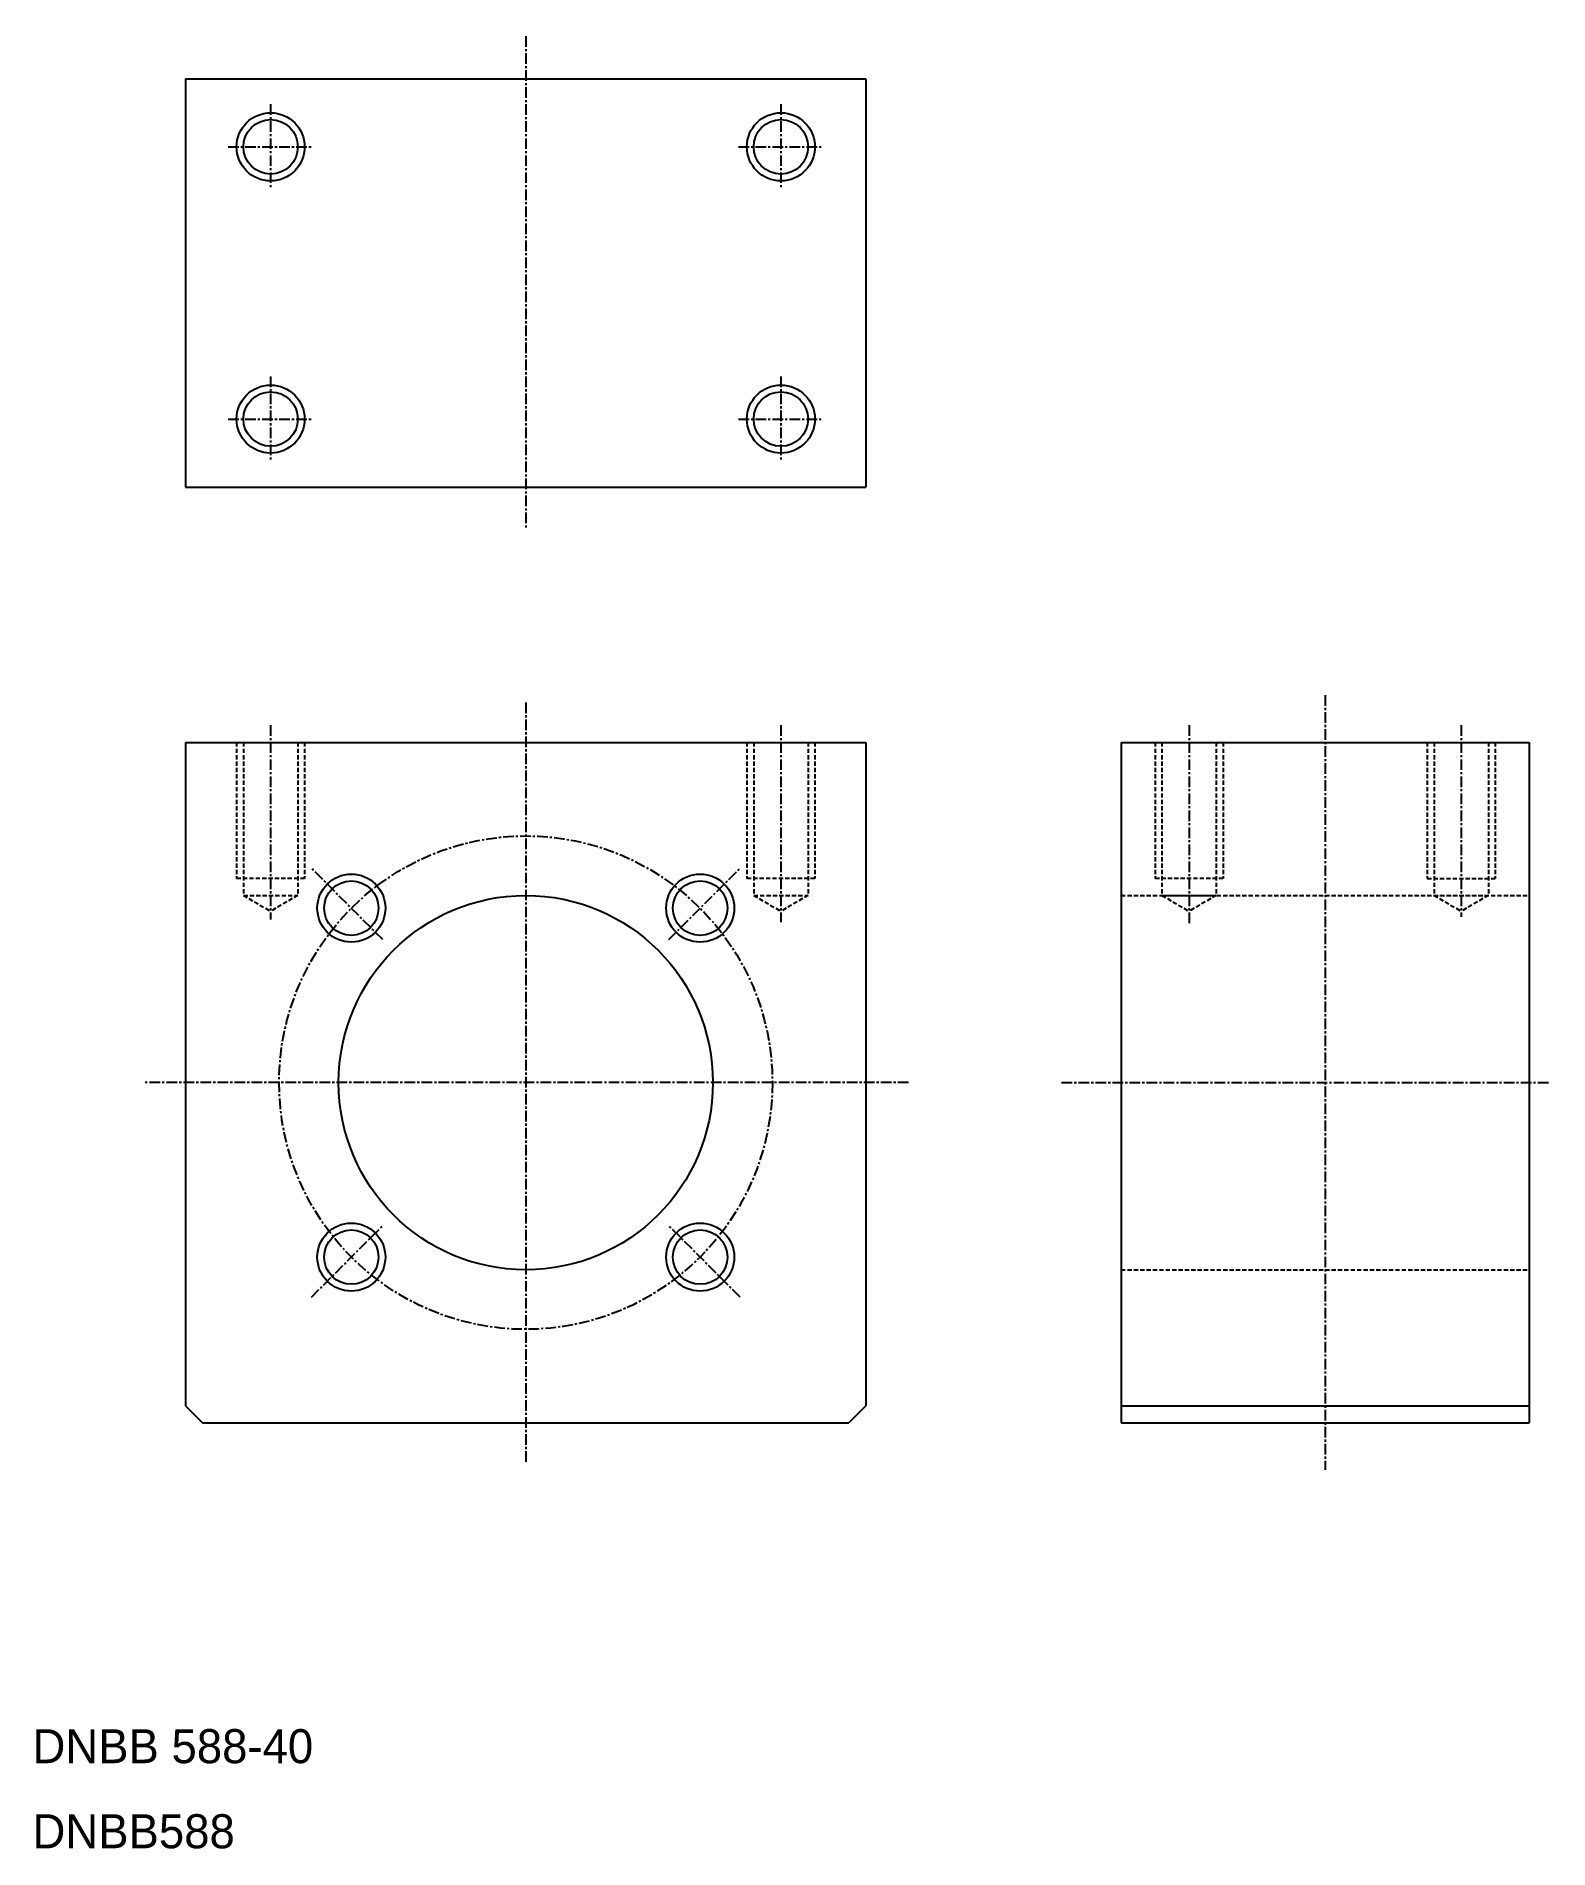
# Model space of a CAD drawing. Extents: x 10 to 188, y 10 to 223.
import ezdxf

# ---------------------------------------------------------------- set-up
doc = ezdxf.new("R2010")
doc.units = 0
doc.linetypes.add('CENTER', pattern=[2, 1.25, -0.25, 0.25, -0.25])
doc.linetypes.add('DASHED', pattern=[0.75, 0.5, -0.25])
doc.layers.get('0').update_dxf_attribs({"linetype": 'CONTINUOUS'})
doc.layers.add('CENTER', color=1, linetype='CENTER')

msp = doc.modelspace()

# ---------------------------------------------------------------- linework, layer by layer
at = {"color": 7, "linetype": 'CONTINUOUS'}
for p, q in [((28, 218), (108, 218)), ((28, 218), (28, 170)), ((108, 218), (108, 170)), ((28, 170), (108, 170)), ((28, 140), (108, 140)), ((28, 140), (28, 62)), ((48, 140), (48, 140)), ((68, 140), (68, 140)), ((108, 140), (108, 62)), ((138, 140), (138, 60)), ((138, 140), (186, 140)), ((186, 140), (186, 60)), ((28, 62), (30, 60)), ((108, 62), (106, 60)), ((138, 62), (186, 62)), ((30, 60), (106, 60)), ((138, 60), (186, 60))]:
    msp.add_line(p, q, dxfattribs=at)
at = {"color": 3, "linetype": 'DASHED'}
for p, q in [((34, 140), (34, 124)), ((34.8, 140), (34.8, 122)), ((41.2, 140), (41.2, 122)), ((42, 140), (42, 124)), ((94, 140), (94, 124)), ((94.8, 140), (94.8, 122)), ((101.2, 140), (101.2, 122)), ((102, 140), (102, 124)), ((142, 140), (142, 124)), ((142.8, 140), (142.8, 122)), ((149.2, 140), (149.2, 122)), ((150, 140), (150, 124)), ((174, 140), (174, 124)), ((174.8, 140), (174.8, 122)), ((181.2, 140), (181.2, 122)), ((182, 140), (182, 124)), ((42, 124), (34, 124)), ((102, 124), (94, 124)), ((150, 124), (142, 124)), ((174, 124), (182, 124)), ((34.8, 122), (41.2, 122)), ((34.8, 122), (38, 120.15)), ((41.2, 122), (38, 120.15)), ((94.8, 122), (98, 120.15)), ((94.8, 122), (101.2, 122)), ((101.2, 122), (98, 120.15)), ((138, 122), (186, 122)), ((142.8, 122), (146, 120.15)), ((142.8, 122), (149.2, 122)), ((149.2, 122), (146, 120.15)), ((174.8, 122), (181.2, 122)), ((174.8, 122), (178, 120.15)), ((181.2, 122), (178, 120.15)), ((138, 78), (186, 78))]:
    msp.add_line(p, q, dxfattribs=at)
at = {"color": 3, "linetype": 'CONTINUOUS'}
for centre in [(38, 210), (98, 210), (38, 178), (98, 178), (47.49, 120.51), (88.51, 120.51), (47.49, 79.49), (88.51, 79.49)]:
    msp.add_circle(centre, 4, dxfattribs=at)
at = {"color": 7, "linetype": 'CONTINUOUS'}
for centre, radius in [((38, 210), 3.2), ((98, 210), 3.2), ((38, 178), 3.2), ((98, 178), 3.2), ((47.49, 120.51), 3.2), ((88.51, 120.51), 3.2), ((68, 100), 22), ((47.49, 79.49), 3.2), ((88.51, 79.49), 3.2)]:
    msp.add_circle(centre, radius, dxfattribs=at)
at = {"layer": 'CENTER', "color": 1, "linetype": 'CENTER'}
for p, q in [((68, 223), (68, 165)), ((38, 215), (38, 205)), ((98, 215), (98, 205)), ((33, 210), (43, 210)), ((93, 210), (103, 210)), ((38, 183), (38, 173)), ((98, 183), (98, 173)), ((33, 178), (43, 178)), ((93, 178), (103, 178)), ((162, 145.54), (162, 54.49)), ((68, 144.68), (68, 55.32)), ((38, 142), (38, 119.17)), ((98, 142), (98, 118.88)), ((146, 142), (146, 118.73)), ((178, 142), (178, 119.5)), ((51.19, 116.81), (42.79, 125.21)), ((84.81, 116.81), (93.21, 125.21)), ((113, 100), (23, 100)), ((131, 100), (188.29, 100)), ((42.79, 74.79), (51.19, 83.19)), ((93.21, 74.79), (84.81, 83.19))]:
    msp.add_line(p, q, dxfattribs=at)
msp.add_circle((68, 100), 29, dxfattribs=at)

# ---------------------------------------------------------------- texts
at = {"color": 7, "linetype": 'CONTINUOUS'}
for s, p in [('DNBB 588-40', (10, 20)), ('DNBB588', (10, 10))]:
    msp.add_text(s, height=4, dxfattribs=at).set_placement(p)

doc.saveas('drawing.dxf')
